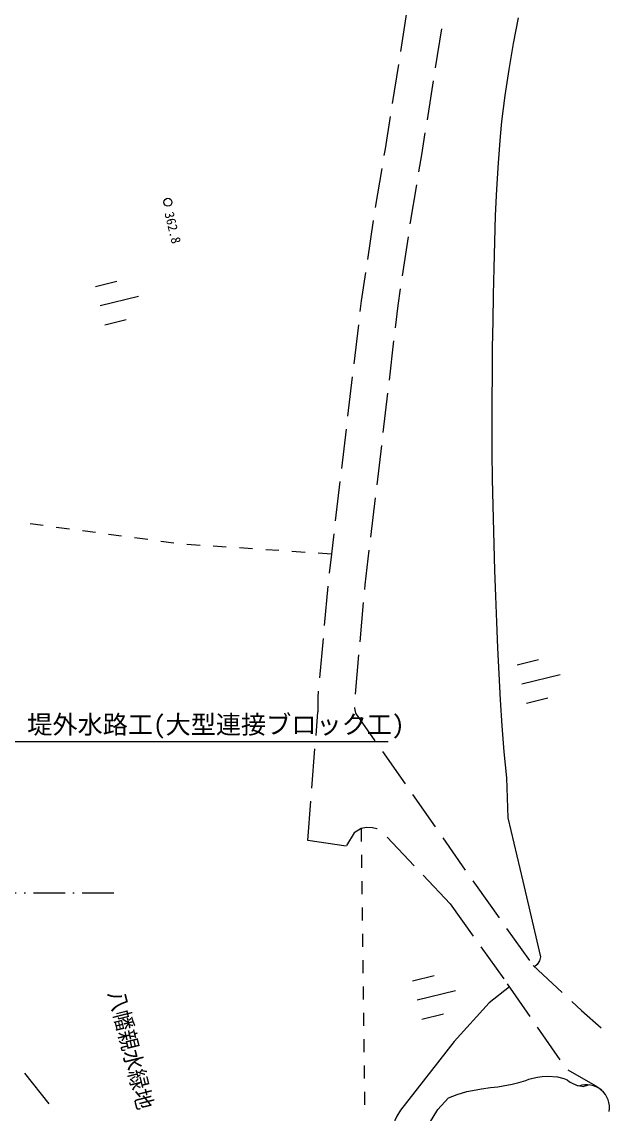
# Model space of a CAD drawing. Header units: millimetres. Extents: x -2078669 to -1085629, y -5987148 to 310365.
# Drawn here: x -1631047 to -1575689, y -3453930 to -3350225 of the extents above; entities that cross this region are included whole.
import ezdxf
from ezdxf.enums import TextEntityAlignment as Align

# ---------------------------------------------------------------- set-up
doc = ezdxf.new("R2010")
doc.units = ezdxf.units.MM
doc.header["$LTSCALE"] = 500
doc.linetypes.add('SXF_一点短鎖線', pattern=[9.25, 6, -1.5, 0.25, -1.5])
for name, color, linetype, lineweight in [('D-BGD', 7, 'Continuous', 13), ('D-BMK', 2, 'SXF_一点短鎖線', 13), ('D-BYP-STRC', 1, 'Continuous', 13)]:
    doc.layers.add(name, color=color, linetype=linetype, lineweight=lineweight)
doc.styles.add('BIGFONT', font='txt', dxfattribs={"height": 0.2, "bigfont": 'BIGFONT'})
doc.styles.add('MS ゴシック', font='MS Gothic.ttf')

# ---------------------------------------------------------------- blocks, each defined once
blk = doc.blocks.new('河川平面')
at = {"layer": 'D-BGD', "linetype": 'Continuous'}
for p, q in [((1716431, -2699841, 363168), (1715846, -2703546, 363114)), ((1719737, -2701380, 363154), (1719152, -2705085, 363100)), ((1715651, -2704780, 363096), (1715066, -2708484, 363042)), ((1718957, -2706319, 363082), (1718372, -2710023, 363028)), ((1714074, -2714653, 363030), (1713455, -2718350, 363128)), ((1713257, -2719584, 363131), (1712708, -2723289, 362961)), ((1716568, -2721122, 363085), (1716020, -2724828, 362912)), ((1686901, -2725847), (1688941, -2725352)), ((1687343, -2727669), (1690987, -2726783)), ((1687785, -2729492), (1689826, -2728996)), ((1711861, -2729476, 362814), (1711422, -2733201, 362870)), ((1715205, -2731021, 362831), (1714767, -2734745, 362887)), ((1711276, -2734442, 362888), (1710837, -2738166, 362944)), ((1714620, -2735986, 362906), (1714182, -2739710, 362962)), ((1710691, -2739407, 362963), (1710252, -2743130, 363018)), ((1714036, -2740951, 362980), (1713597, -2744675, 363037)), ((1710106, -2744372, 363037), (1709666, -2748096, 363093)), ((1713451, -2745916, 363055), (1713013, -2749640, 363112)), ((1681948, -2748555, 363625), (1680710, -2748389, 363631)), ((1684426, -2748887, 363613), (1683186, -2748721, 363619)), ((1686903, -2749220, 363600), (1685665, -2749053, 363607)), ((1689381, -2749552, 363588), (1688143, -2749385, 363594)), ((1691860, -2749884, 363576), (1690620, -2749718, 363582)), ((1694337, -2750217, 363563), (1693098, -2750051, 363569)), ((1696826, -2750427, 363506), (1695580, -2750343, 363542)), ((1699320, -2750594, 363433), (1698073, -2750511, 363469)), ((1701813, -2750762, 363359), (1700566, -2750678, 363396)), ((1704306, -2750930, 363286), (1703059, -2750845, 363323)), ((1706800, -2751097, 363213), (1705552, -2751013, 363250)), ((1709293, -2751264, 363140), (1708045, -2751181, 363177)), ((1708952, -2754304, 363161), (1708614, -2758035, 363015)), ((1712327, -2755851, 363113), (1711990, -2759582, 362965)), ((1708501, -2759279, 362967), (1708163, -2763011, 362822)), ((1711877, -2760826, 362916), (1711541, -2764558, 362768)), ((1726918, -2761757), (1728958, -2761262)), ((1727360, -2763579), (1731005, -2762693)), ((1727803, -2765402), (1729843, -2764905)), ((1707836, -2768491, 362757), (1708010, -2766237, 362740)), ((1707449, -2773476, 362793), (1707739, -2769738, 362766)), ((1714145, -2769991, 362508), (1716288, -2773062, 362320)), ((1717003, -2774087, 362258), (1719146, -2777157, 362070)), ((1707063, -2778461, 362830), (1707353, -2774722, 362802)), ((1712120, -2777308, 362830), (1712135, -2778558, 362836)), ((1717161, -2780842, 362175), (1714598, -2778126, 362508)), ((1719860, -2778181, 362008), (1722004, -2781253, 361820)), ((1710683, -2778985, 362810), (1707063, -2778461, 362830)), ((1712151, -2779808, 362842), (1712166, -2781058, 362848)), ((1712182, -2782308, 362854), (1712198, -2783557, 362860)), ((1720578, -2784465, 361730), (1718015, -2781748, 362064)), ((1722717, -2782277, 361757), (1723031, -2782726, 361730)), ((1723031, -2782726, 361730), (1725205, -2785781, 361678)), ((1720578, -2784465, 361730), (1722754, -2787519, 361678)), ((1712213, -2784807, 362866), (1712228, -2786057, 362871)), ((1712245, -2787307, 362877), (1712260, -2788557, 362883)), ((1725930, -2786800, 361660), (1728105, -2789855, 361608)), ((1723479, -2788537, 361660), (1725655, -2791591, 361608)), ((1712275, -2789807, 362889), (1712291, -2791057, 362895)), ((1728436, -2790320, 361600), (1731184, -2792872, 361558)), ((1717003, -2791768), (1719044, -2791273)), ((1712306, -2792307, 362901), (1712321, -2793557, 362907)), ((1717445, -2793590), (1721090, -2792704)), ((1725992, -2792064, 361600), (1728126, -2795147, 361581)), ((1712338, -2794806, 362913), (1712353, -2796056, 362919)), ((1717888, -2795413), (1719928, -2794917)), ((1728838, -2796175, 361575), (1730972, -2799259, 361556)), ((1712368, -2797306, 362925), (1712384, -2798556, 362931)), ((1712399, -2799806, 362937), (1712415, -2801056, 362943)), ((1680162, -2800525, 363195), (1682487, -2803466, 363236)), ((1712431, -2802306, 362948), (1712446, -2803556, 362954))]:
    blk.add_line(p, q, dxfattribs=at)
at = {"layer": 'D-BGD', "linetype": 'Continuous', "elevation": 362000}
for points in [[(1727013, -2700330), (1726562, -2702781), (1726150, -2705243), (1725769, -2707712), (1725455, -2710184), (1725309, -2711623), (1725110, -2714115), (1724965, -2716615), (1724855, -2719113), (1724763, -2721621), (1724699, -2724121), (1724651, -2726632), (1724604, -2729142), (1724570, -2731649), (1724550, -2734152), (1724530, -2736655), (1724529, -2739145), (1724536, -2741641), (1724562, -2744124), (1724576, -2745424), (1724634, -2747891), (1724698, -2750350), (1724775, -2752805), (1724865, -2755256), (1724956, -2757707), (1725068, -2760160), (1725190, -2762617), (1725320, -2765079), (1725481, -2767548), (1725673, -2770023), (1725905, -2772509), (1726053, -2776285), (1727459, -2782307), (1729143, -2789492), (1729040, -2789871), (1728831, -2790235), (1728563, -2790439)], [(1726186, -2792348), (1724283, -2793873), (1720948, -2797527), (1715839, -2804048), (1715510, -2804620), (1715317, -2805017), (1715318, -2805295)]]:
    blk.add_lwpolyline(points, dxfattribs=at)
at = {"layer": 'D-BGD', "linetype": 'Continuous', "extrusion": (0.964239, -0.155465, 0.214646), "elevation": 2152735}
blk.add_lwpolyline([(-2402205, -101416), (-2405309, -101461), (-2405955, -101444)], dxfattribs=at)
at = {"layer": 'D-BGD', "linetype": 'Continuous', "extrusion": (0.958092, -0.154802, 0.241032), "elevation": 2153379}
blk.add_lwpolyline([(-2402488, -160762), (-2404600, -160793), (-2406237, -160748)], dxfattribs=at)
at = {"layer": 'D-BGD', "linetype": 'Continuous', "extrusion": (0.9502, -0.152574, 0.271737), "elevation": 2144919}
blk.add_lwpolyline([(-2409568, -228391), (-2413155, -228293), (-2413316, -228300)], dxfattribs=at)
at = {"layer": 'D-BGD', "linetype": 'Continuous', "extrusion": (-0.890748, 0.111409, 0.440632), "elevation": -1669058}
blk.add_lwpolyline([(2490924, 1223527), (2493636, 1223389), (2494670, 1223405)], dxfattribs=at)
at = {"layer": 'D-BGD', "linetype": 'Continuous', "extrusion": (-0.894102, 0.112045, 0.433621), "elevation": -1682235}
blk.add_lwpolyline([(2491555, 1212199), (2493178, 1212116), (2495303, 1212151)], dxfattribs=at)
at = {"layer": 'D-BGD', "linetype": 'Continuous', "extrusion": (-0.420586, 0.063083, 0.905057), "elevation": -563800}
blk.add_lwpolyline([(2465353, 2053613), (2467292, 2053681), (2469100, 2053747)], dxfattribs=at)
at = {"layer": 'D-BGD', "linetype": 'Continuous', "extrusion": (0.884988, -0.097201, 0.455356), "elevation": 1948606}
blk.add_lwpolyline([(-2547433, -588760), (-2550744, -588704), (-2551183, -588723)], dxfattribs=at)
at = {"layer": 'D-BGD', "linetype": 'Continuous', "extrusion": (-0.293922, -0.009871, 0.955778), "elevation": -128017}
blk.add_lwpolyline([(2820030, 1649604), (2820629, 1649526), (2822009, 1649492)], dxfattribs=at)
at = {"layer": 'D-BGD', "linetype": 'Continuous', "extrusion": (0.081294, -0.003671, 0.996683), "elevation": 510823}
blk.add_lwpolyline([(-2685792, -1798909), (-2685853, -1798911), (-2686338, -1799044), (-2688863, -1800988)], dxfattribs=at)
at = {"layer": 'D-BGD', "linetype": 'Continuous', "extrusion": (-0.241241, -0.274682, 0.930781), "elevation": 686049}
blk.add_lwpolyline([(3144983, -757749), (3146253, -757788), (3148732, -757788)], dxfattribs=at)
at = {"layer": 'D-BGD', "linetype": 'Continuous', "extrusion": (-0.066377, -0.162317, 0.984504), "elevation": 695520}
blk.add_lwpolyline([(2662798, -1843004), (2665767, -1843380), (2666506, -1843545)], dxfattribs=at)
at = {"layer": 'D-BGD', "linetype": 'Continuous'}
for points in [[(1713626, -2777356, 362560), (1713610, -2777345, 362560), (1713184, -2777262, 362560), (1712628, -2777207, 362790), (1712120, -2777308, 362830), (1711459, -2777735, 362820), (1710728, -2778914, 362811)], [(1718274, -2805852, 360510), (1719412, -2803992, 360610), (1720414, -2802872, 360610), (1721238, -2802561, 360580), (1722145, -2802287, 360580), (1723038, -2802119, 360600), (1723554, -2802024, 360600), (1724408, -2801903, 360600), (1725089, -2801822, 360590), (1725604, -2801749, 360590), (1726464, -2801597, 360590), (1726588, -2801542, 360590), (1727078, -2801431, 360590), (1727762, -2801225, 360580), (1728019, -2801118, 360560), (1728411, -2800998, 360540), (1728842, -2800911, 360540), (1729289, -2800856, 360540), (1729850, -2800822, 360540), (1730761, -2800884, 360540), (1731356, -2801053, 360570), (1731680, -2801170, 360570), (1731907, -2801358, 360590), (1732207, -2801519, 360600), (1732426, -2801599, 360610), (1732622, -2801700, 360610), (1732723, -2801723, 360610), (1732893, -2801729, 360620), (1733189, -2801795, 360640), (1733682, -2801640, 360640)]]:
    blk.add_polyline3d(points, dxfattribs=at)
blk.add_circle((1693782, -2717850, 362810), 375, dxfattribs=at)
blk.add_arc((1733524, -2803806), 2165, 350.09046, 110.09192, dxfattribs=at)
for s, height, rotation, style, p in [('362.8', 900, 283.66942, 'MS ゴシック', (1693445, -2718888)), ('八幡親水緑地', 1750, 284.10912, 'BIGFONT', (1687956, -2792955))]:
    blk.add_text(s, height=height, rotation=rotation, dxfattribs=dict(at, style=style)).set_placement(p)

msp = doc.modelspace()

# ---------------------------------------------------------------- linework, layer by layer
at = {"layer": 'D-BMK', "linetype": 'SXF_一点短鎖線'}
msp.add_line((-1622324.6, -3432952.7), (-1736237.2, -3432952.7), dxfattribs=at)
at = {"layer": 'D-BYP-STRC'}
msp.add_line((-1596274, -3418585.5, 363000), (-1635474, -3418585.5, 363000), dxfattribs=at)

# ---------------------------------------------------------------- block references
at = {"layer": 'D-BGD'}
msp.add_blockref('河川平面', (-3310965.8, -649499.8), dxfattribs=at)

# ---------------------------------------------------------------- texts
at = {"layer": 'D-BYP-STRC', "style": 'MS ゴシック'}
msp.add_text('堤外水路工(大型連接ブロック工)', height=1750, dxfattribs=at).set_placement((-1630532.6, -3416939.7, 363000), align=Align.MIDDLE_LEFT)

doc.saveas('drawing.dxf')
